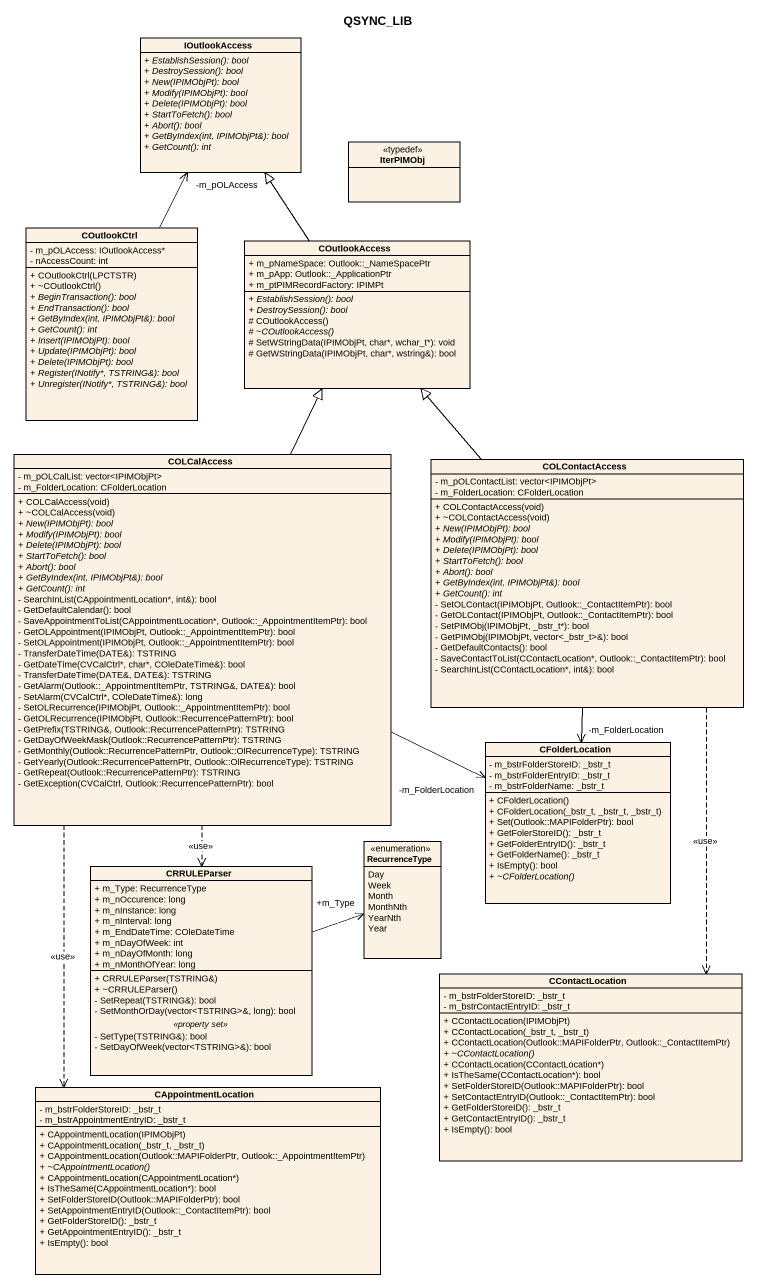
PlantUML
@startuml
title QSYNC_LIB
hide circle
hide empty members
skinparam classAttributeIconSize 0
class IOutlookAccess {
  {abstract} + EstablishSession(): bool
  {abstract} + DestroySession(): bool
  {abstract} + New(IPIMObjPt): bool
  {abstract} + Modify(IPIMObjPt): bool
  {abstract} + Delete(IPIMObjPt): bool
  {abstract} + StartToFetch(): bool
  {abstract} + Abort(): bool
  {abstract} + GetByIndex(int, IPIMObjPt&): bool
  {abstract} + GetCount(): int
}
class IterPIMObj <<typedef>>
class COutlookCtrl {
  - m_pOLAccess: IOutlookAccess*
  - nAccessCount: int
  + COutlookCtrl(LPCTSTR)
  + ~COutlookCtrl()
  {abstract} + BeginTransaction(): bool
  {abstract} + EndTransaction(): bool
  {abstract} + GetByIndex(int, IPIMObjPt&): bool
  {abstract} + GetCount(): int
  {abstract} + Insert(IPIMObjPt): bool
  {abstract} + Update(IPIMObjPt): bool
  {abstract} + Delete(IPIMObjPt): bool
  {abstract} + Register(INotify*, TSTRING&): bool
  {abstract} + Unregister(INotify*, TSTRING&): bool
}
class COutlookAccess {
  + m_pNameSpace: Outlook::_NameSpacePtr
  + m_pApp: Outlook::_ApplicationPtr
  + m_ptPIMRecordFactory: IPIMPt
  {abstract} + EstablishSession(): bool
  {abstract} + DestroySession(): bool
  # COutlookAccess()
  {abstract} # ~COutlookAccess()
  # SetWStringData(IPIMObjPt, char*, wchar_t*): void
  # GetWStringData(IPIMObjPt, char*, wstring&): bool
}
class COLCalAccess {
  - m_pOLCalList: vector<IPIMObjPt>
  - m_FolderLocation: CFolderLocation
  + COLCalAccess(void)
  + ~COLCalAccess(void)
  {abstract} + New(IPIMObjPt): bool
  {abstract} + Modify(IPIMObjPt): bool
  {abstract} + Delete(IPIMObjPt): bool
  {abstract} + StartToFetch(): bool
  {abstract} + Abort(): bool
  {abstract} + GetByIndex(int, IPIMObjPt&): bool
  {abstract} + GetCount(): int
  - SearchInList(CAppointmentLocation*, int&): bool
  - GetDefaultCalendar(): bool
  - SaveAppointmentToList(CAppointmentLocation*, Outlook::_AppointmentItemPtr): bool
  - GetOLAppointment(IPIMObjPt, Outlook::_AppointmentItemPtr): bool
  - SetOLAppointment(IPIMObjPt, Outlook::_AppointmentItemPtr): bool
  - TransferDateTime(DATE&): TSTRING
  - GetDateTime(CVCalCtrl*, char*, COleDateTime&): bool
  - TransferDateTime(DATE&, DATE&): TSTRING
  - GetAlarm(Outlook::_AppointmentItemPtr, TSTRING&, DATE&): bool
  - SetAlarm(CVCalCtrl*, COleDateTime&): long
  - SetOLRecurrence(IPIMObjPt, Outlook::_AppointmentItemPtr): bool
  - GetOLRecurrence(IPIMObjPt, Outlook::RecurrencePatternPtr): bool
  - GetPrefix(TSTRING&, Outlook::RecurrencePatternPtr): TSTRING
  - GetDayOfWeekMask(Outlook::RecurrencePatternPtr): TSTRING
  - GetMonthly(Outlook::RecurrencePatternPtr, Outlook::OlRecurrenceType): TSTRING
  - GetYearly(Outlook::RecurrencePatternPtr, Outlook::OlRecurrenceType): TSTRING
  - GetRepeat(Outlook::RecurrencePatternPtr): TSTRING
  - GetException(CVCalCtrl, Outlook::RecurrencePatternPtr): bool
}
class COLContactAccess {
  - m_pOLContactList: vector<IPIMObjPt>
  - m_FolderLocation: CFolderLocation
  + COLContactAccess(void)
  + ~COLContactAccess(void)
  {abstract} + New(IPIMObjPt): bool
  {abstract} + Modify(IPIMObjPt): bool
  {abstract} + Delete(IPIMObjPt): bool
  {abstract} + StartToFetch(): bool
  {abstract} + Abort(): bool
  {abstract} + GetByIndex(int, IPIMObjPt&): bool
  {abstract} + GetCount(): int
  - SetOLContact(IPIMObjPt, Outlook::_ContactItemPtr): bool
  - GetOLContact(IPIMObjPt, Outlook::_ContactItemPtr): bool
  - SetPIMObj(IPIMObjPt, _bstr_t*): bool
  - GetPIMObj(IPIMObjPt, vector<_bstr_t>&): bool
  - GetDefaultContacts(): bool
  - SaveContactToList(CContactLocation*, Outlook::_ContactItemPtr): bool
  - SearchInList(CContactLocation*, int&): bool
}
class CFolderLocation {
  - m_bstrFolderStoreID: _bstr_t
  - m_bstrFolderEntryID: _bstr_t
  - m_bstrFolderName: _bstr_t
  + CFolderLocation()
  + CFolderLocation(_bstr_t, _bstr_t, _bstr_t)
  + Set(Outlook::MAPIFolderPtr): bool
  + GetFolerStoreID(): _bstr_t
  + GetFolderEntryID(): _bstr_t
  + GetFolderName(): _bstr_t
  + IsEmpty(): bool
  {abstract} + ~CFolderLocation()
}
class CRRULEParser {
  + m_Type: RecurrenceType
  + m_nOccurence: long
  + m_nInstance: long
  + m_nInterval: long
  + m_EndDateTime: COleDateTime
  + m_nDayOfWeek: int
  + m_nDayOfMonth: long
  + m_nMonthOfYear: long
  --
  + CRRULEParser(TSTRING&)
  + ~CRRULEParser()
  - SetRepeat(TSTRING&): bool
  - SetMonthOrDay(vector<TSTRING>&, long): bool
  .. <<property set>> ..
  - SetType(TSTRING&): bool
  - SetDayOfWeek(vector<TSTRING>&): bool
}
enum RecurrenceType {
  Day
  Week
  Month
  MonthNth
  YearNth
  Year
}
class CContactLocation {
  - m_bstrFolderStoreID: _bstr_t
  - m_bstrContactEntryID: _bstr_t
  + CContactLocation(IPIMObjPt)
  + CContactLocation(_bstr_t, _bstr_t)
  + CContactLocation(Outlook::MAPIFolderPtr, Outlook::_ContactItemPtr)
  {abstract} + ~CContactLocation()
  + CContactLocation(CContactLocation*)
  + IsTheSame(CContactLocation*): bool
  + SetFolderStoreID(Outlook::MAPIFolderPtr): bool
  + SetContactEntryID(Outlook::_ContactItemPtr): bool
  + GetFolderStoreID(): _bstr_t
  + GetContactEntryID(): _bstr_t
  + IsEmpty(): bool
}
class CAppointmentLocation {
  - m_bstrFolderStoreID: _bstr_t
  - m_bstrAppointmentEntryID: _bstr_t
  + CAppointmentLocation(IPIMObjPt)
  + CAppointmentLocation(_bstr_t, _bstr_t)
  + CAppointmentLocation(Outlook::MAPIFolderPtr, Outlook::_AppointmentItemPtr)
  {abstract} + ~CAppointmentLocation()
  + CAppointmentLocation(CAppointmentLocation*)
  + IsTheSame(CAppointmentLocation*): bool
  + SetFolderStoreID(Outlook::MAPIFolderPtr): bool
  + SetAppointmentEntryID(Outlook::_ContactItemPtr): bool
  + GetFolderStoreID(): _bstr_t
  + GetAppointmentEntryID(): _bstr_t
  + IsEmpty(): bool
}
COutlookCtrl -up-> "-m_pOLAccess" IOutlookAccess
COutlookAccess -up-|> IOutlookAccess
COLCalAccess -up-|> COutlookAccess
COLCalAccess -right-> "-m_FolderLocation" CFolderLocation
COLCalAccess ..> CRRULEParser : <<use>>
COLCalAccess ..> CAppointmentLocation : <<use>>
COLContactAccess -up-|> COutlookAccess
COLContactAccess --> "-m_FolderLocation" CFolderLocation
COLContactAccess ..> CContactLocation : <<use>>
CRRULEParser -right-> "+m_Type" RecurrenceType
@enduml
